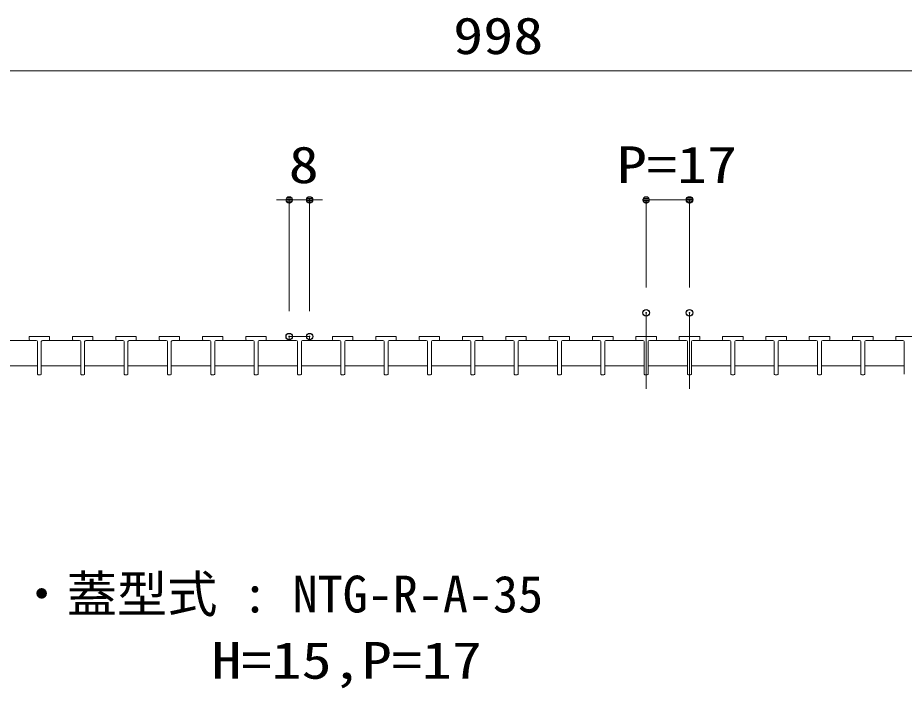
# Model space of a CAD drawing. Units: millimetres on the paper. Extents: x -216 to 216, y -153 to 153.
# Drawn here: x -74 to -4.5, y -80.8 to -28.2 of the extents above; entities that cross this region are included whole.
import ezdxf
from ezdxf.enums import TextEntityAlignment as Align

# ---------------------------------------------------------------- set-up
doc = ezdxf.new("R2010")
doc.units = ezdxf.units.MM
doc.header["$PDMODE"] = 32
doc.header["$PDSIZE"] = 0.5
doc.linetypes.add('CHAIN2', pattern=[12, 9, -1, 1, -1])
doc.layers.add('0-1_文字', color=7, linetype='Continuous')
doc.layers.add('0-4_Defpoints', color=7, linetype='Continuous')
for name, color, linetype, lineweight in [('0-2_寸法', 4, 'Continuous', 9), ('0-3_0', 7, 'Continuous', 9), ('0-5_蓋', 3, 'Continuous', 9), ('0-6_中心線', 4, 'CHAIN2', 9)]:
    doc.layers.add(name, color=color, linetype=linetype, lineweight=lineweight)
doc.styles.add('ＭＳ ゴシック', font='')
doc.styles.get('ＭＳ ゴシック').set_extended_font_data('MS Gothic')

# ---------------------------------------------------------------- blocks, each defined once
blk = doc.blocks.new('_Dot')
at = {"layer": '0-3_0'}
for p, q in [((-0.5, 0), (-1, 0)), ((0.489, 0.1), (-0.489, 0.1)), ((0.399, 0.3), (-0.399, 0.3)), ((0.458, -0.199), (-0.458, -0.199)), ((0.3, -0.399), (-0.3, -0.399))]:
    blk.add_line(p, q, dxfattribs=at)
for points in [[(0.5, 0), (0.496, 0.063), (0.484, 0.124), (0.465, 0.184), (0.438, 0.241), (0.405, 0.294), (0.364, 0.342), (0.319, 0.385), (0.268, 0.422), (0.213, 0.452), (0.155, 0.476), (0.094, 0.491), (0.031, 0.499), (-0.031, 0.499), (-0.094, 0.491), (-0.155, 0.476), (-0.213, 0.452), (-0.268, 0.422), (-0.319, 0.385), (-0.364, 0.342), (-0.405, 0.294), (-0.438, 0.241), (-0.465, 0.184), (-0.484, 0.124), (-0.496, 0.063), (-0.5, 0), (0, 0)], [(-0.5, 0), (-0.496, -0.063), (-0.484, -0.124), (-0.465, -0.184), (-0.438, -0.241), (-0.405, -0.294), (-0.364, -0.342), (-0.319, -0.385), (-0.268, -0.422), (-0.213, -0.452), (-0.155, -0.476), (-0.094, -0.491), (-0.031, -0.499), (0.031, -0.499), (0.094, -0.491), (0.155, -0.476), (0.213, -0.452), (0.268, -0.422), (0.319, -0.385), (0.364, -0.342), (0.405, -0.294), (0.438, -0.241), (0.465, -0.184), (0.484, -0.124), (0.496, -0.063), (0.5, 0), (0, 0)]]:
    blk.add_lwpolyline(points, close=True, dxfattribs=at)

msp = doc.modelspace()

# ---------------------------------------------------------------- linework, layer by layer
at = {"layer": '0-2_寸法'}
for p, q in [((-135.946, -32.373), (62.654, -32.373)), ((-53.246, -42.494), (-53.746, -42.494)), ((-52.746, -51.215), (-52.746, -42.494)), ((-52.746, -42.494), (-51.146, -42.494)), ((-51.146, -51.215), (-51.146, -42.494)), ((-50.646, -42.494), (-50.146, -42.494)), ((-24.746, -49.355), (-24.746, -42.494)), ((-24.246, -42.494), (-21.846, -42.494)), ((-21.346, -49.355), (-21.346, -42.494))]:
    msp.add_line(p, q, dxfattribs=at)
at = {"layer": '0-4_Defpoints'}
for p in [(-51.146, -42.494), (-21.346, -42.494), (-24.746, -51.355), (-21.346, -51.355), (-52.746, -53.215), (-51.146, -53.215)]:
    msp.add_point(p, dxfattribs=at)
at = {"layer": '0-5_蓋'}
for p, q in [((-75.496, -53.515), (-72.596, -53.515)), ((-73.146, -53.215), (-71.546, -53.215)), ((-73.146, -53.455), (-73.146, -53.215)), ((-72.596, -53.515), (-73.086, -53.515)), ((-72.096, -53.515), (-71.606, -53.515)), ((-72.096, -53.515), (-69.196, -53.515)), ((-71.546, -53.455), (-71.546, -53.215)), ((-69.746, -53.215), (-68.146, -53.215)), ((-69.746, -53.455), (-69.746, -53.215)), ((-69.196, -53.515), (-69.686, -53.515)), ((-68.696, -53.515), (-68.206, -53.515)), ((-68.696, -53.515), (-65.796, -53.515)), ((-68.146, -53.455), (-68.146, -53.215)), ((-66.346, -53.215), (-64.746, -53.215)), ((-66.346, -53.455), (-66.346, -53.215)), ((-65.796, -53.515), (-66.286, -53.515)), ((-65.296, -53.515), (-64.806, -53.515)), ((-65.296, -53.515), (-62.396, -53.515)), ((-64.746, -53.455), (-64.746, -53.215)), ((-62.946, -53.215), (-61.346, -53.215)), ((-62.946, -53.455), (-62.946, -53.215)), ((-62.396, -53.515), (-62.886, -53.515)), ((-61.896, -53.515), (-61.406, -53.515)), ((-61.896, -53.515), (-58.996, -53.515)), ((-61.346, -53.455), (-61.346, -53.215)), ((-59.546, -53.215), (-57.946, -53.215)), ((-59.546, -53.455), (-59.546, -53.215)), ((-58.996, -53.515), (-59.486, -53.515)), ((-58.496, -53.515), (-58.006, -53.515)), ((-58.496, -53.515), (-55.596, -53.515)), ((-57.946, -53.455), (-57.946, -53.215)), ((-56.146, -53.215), (-54.546, -53.215)), ((-56.146, -53.455), (-56.146, -53.215)), ((-55.596, -53.515), (-56.086, -53.515)), ((-55.096, -53.515), (-54.606, -53.515)), ((-55.096, -53.515), (-52.196, -53.515)), ((-54.546, -53.455), (-54.546, -53.215)), ((-52.746, -53.215), (-51.146, -53.215)), ((-52.746, -53.455), (-52.746, -53.215)), ((-52.196, -53.515), (-52.686, -53.515)), ((-51.696, -53.515), (-51.206, -53.515)), ((-51.696, -53.515), (-48.796, -53.515)), ((-51.146, -53.455), (-51.146, -53.215)), ((-49.346, -53.215), (-47.746, -53.215)), ((-49.346, -53.455), (-49.346, -53.215)), ((-48.796, -53.515), (-49.286, -53.515)), ((-48.296, -53.515), (-47.806, -53.515)), ((-48.296, -53.515), (-45.396, -53.515)), ((-47.746, -53.455), (-47.746, -53.215)), ((-45.946, -53.215), (-44.346, -53.215)), ((-45.946, -53.455), (-45.946, -53.215)), ((-45.396, -53.515), (-45.886, -53.515)), ((-44.896, -53.515), (-44.406, -53.515)), ((-44.896, -53.515), (-41.996, -53.515)), ((-44.346, -53.455), (-44.346, -53.215)), ((-42.546, -53.215), (-40.946, -53.215)), ((-42.546, -53.455), (-42.546, -53.215)), ((-41.996, -53.515), (-42.486, -53.515)), ((-41.496, -53.515), (-41.006, -53.515)), ((-41.496, -53.515), (-38.596, -53.515)), ((-40.946, -53.455), (-40.946, -53.215)), ((-39.146, -53.215), (-37.546, -53.215)), ((-39.146, -53.455), (-39.146, -53.215)), ((-38.596, -53.515), (-39.086, -53.515)), ((-38.096, -53.515), (-37.606, -53.515)), ((-38.096, -53.515), (-35.196, -53.515)), ((-37.546, -53.455), (-37.546, -53.215)), ((-35.746, -53.215), (-34.146, -53.215)), ((-35.746, -53.455), (-35.746, -53.215)), ((-35.196, -53.515), (-35.686, -53.515)), ((-34.696, -53.515), (-34.206, -53.515)), ((-34.696, -53.515), (-31.796, -53.515)), ((-34.146, -53.455), (-34.146, -53.215)), ((-32.346, -53.215), (-30.746, -53.215)), ((-32.346, -53.455), (-32.346, -53.215)), ((-31.796, -53.515), (-32.286, -53.515)), ((-31.296, -53.515), (-30.806, -53.515)), ((-31.296, -53.515), (-28.396, -53.515)), ((-30.746, -53.455), (-30.746, -53.215)), ((-28.946, -53.215), (-27.346, -53.215)), ((-28.946, -53.455), (-28.946, -53.215)), ((-28.396, -53.515), (-28.886, -53.515)), ((-27.896, -53.515), (-27.406, -53.515)), ((-27.896, -53.515), (-24.996, -53.515)), ((-27.346, -53.455), (-27.346, -53.215)), ((-25.546, -53.215), (-23.946, -53.215)), ((-25.546, -53.455), (-25.546, -53.215)), ((-24.996, -53.515), (-25.486, -53.515)), ((-24.496, -53.515), (-24.006, -53.515)), ((-24.496, -53.515), (-21.596, -53.515)), ((-23.946, -53.455), (-23.946, -53.215)), ((-22.146, -53.215), (-20.546, -53.215)), ((-22.146, -53.455), (-22.146, -53.215)), ((-21.596, -53.515), (-22.086, -53.515)), ((-21.096, -53.515), (-20.606, -53.515)), ((-21.096, -53.515), (-18.196, -53.515)), ((-20.546, -53.455), (-20.546, -53.215)), ((-18.746, -53.215), (-17.146, -53.215)), ((-18.746, -53.455), (-18.746, -53.215)), ((-18.196, -53.515), (-18.686, -53.515)), ((-17.696, -53.515), (-17.206, -53.515)), ((-17.696, -53.515), (-14.796, -53.515)), ((-17.146, -53.455), (-17.146, -53.215)), ((-15.346, -53.215), (-13.746, -53.215)), ((-15.346, -53.455), (-15.346, -53.215)), ((-14.796, -53.515), (-15.286, -53.515)), ((-14.296, -53.515), (-13.806, -53.515)), ((-14.296, -53.515), (-11.396, -53.515)), ((-13.746, -53.455), (-13.746, -53.215)), ((-11.946, -53.215), (-10.346, -53.215)), ((-11.946, -53.455), (-11.946, -53.215)), ((-11.396, -53.515), (-11.886, -53.515)), ((-10.896, -53.515), (-10.406, -53.515)), ((-10.896, -53.515), (-7.996, -53.515)), ((-10.346, -53.455), (-10.346, -53.215)), ((-8.546, -53.215), (-6.946, -53.215)), ((-8.546, -53.455), (-8.546, -53.215)), ((-7.996, -53.515), (-8.486, -53.515)), ((-7.496, -53.515), (-7.006, -53.515)), ((-7.496, -53.515), (-4.596, -53.515)), ((-6.946, -53.455), (-6.946, -53.215)), ((-5.146, -53.215), (-3.546, -53.215)), ((-5.146, -53.455), (-5.146, -53.215)), ((-4.596, -53.515), (-5.086, -53.515)), ((-72.496, -56.155), (-72.496, -53.615)), ((-72.196, -56.155), (-72.196, -53.615)), ((-69.096, -56.155), (-69.096, -53.615)), ((-68.796, -56.155), (-68.796, -53.615)), ((-65.696, -56.155), (-65.696, -53.615)), ((-65.396, -56.155), (-65.396, -53.615)), ((-62.296, -56.155), (-62.296, -53.615)), ((-61.996, -56.155), (-61.996, -53.615)), ((-58.896, -56.155), (-58.896, -53.615)), ((-58.596, -56.155), (-58.596, -53.615)), ((-55.496, -56.155), (-55.496, -53.615)), ((-55.196, -56.155), (-55.196, -53.615)), ((-52.096, -56.155), (-52.096, -53.615)), ((-51.796, -56.155), (-51.796, -53.615)), ((-48.696, -56.155), (-48.696, -53.615)), ((-48.396, -56.155), (-48.396, -53.615)), ((-45.296, -56.155), (-45.296, -53.615)), ((-44.996, -56.155), (-44.996, -53.615)), ((-41.896, -56.155), (-41.896, -53.615)), ((-41.596, -56.155), (-41.596, -53.615)), ((-38.496, -56.155), (-38.496, -53.615)), ((-38.196, -56.155), (-38.196, -53.615)), ((-35.096, -56.155), (-35.096, -53.615)), ((-34.796, -56.155), (-34.796, -53.615)), ((-31.696, -56.155), (-31.696, -53.615)), ((-31.396, -56.155), (-31.396, -53.615)), ((-28.296, -56.155), (-28.296, -53.615)), ((-27.996, -56.155), (-27.996, -53.615)), ((-24.896, -56.155), (-24.896, -53.615)), ((-24.596, -56.155), (-24.596, -53.615)), ((-21.496, -56.155), (-21.496, -53.615)), ((-21.196, -56.155), (-21.196, -53.615)), ((-18.096, -56.155), (-18.096, -53.615)), ((-17.796, -56.155), (-17.796, -53.615)), ((-14.696, -56.155), (-14.696, -53.615)), ((-14.396, -56.155), (-14.396, -53.615)), ((-11.296, -56.155), (-11.296, -53.615)), ((-10.996, -56.155), (-10.996, -53.615)), ((-7.896, -56.155), (-7.896, -53.615)), ((-7.596, -56.155), (-7.596, -53.615)), ((-4.496, -56.155), (-4.496, -53.615)), ((-75.596, -55.515), (-72.496, -55.515)), ((-72.196, -55.515), (-69.096, -55.515)), ((-68.796, -55.515), (-65.696, -55.515)), ((-65.396, -55.515), (-62.296, -55.515)), ((-61.996, -55.515), (-58.896, -55.515)), ((-58.596, -55.515), (-55.496, -55.515)), ((-55.196, -55.515), (-52.096, -55.515)), ((-51.796, -55.515), (-48.696, -55.515)), ((-48.396, -55.515), (-45.296, -55.515)), ((-44.996, -55.515), (-41.896, -55.515)), ((-41.596, -55.515), (-38.496, -55.515)), ((-38.196, -55.515), (-35.096, -55.515)), ((-34.796, -55.515), (-31.696, -55.515)), ((-31.396, -55.515), (-28.296, -55.515)), ((-27.996, -55.515), (-24.896, -55.515)), ((-24.596, -55.515), (-21.496, -55.515)), ((-21.196, -55.515), (-18.096, -55.515)), ((-17.796, -55.515), (-14.696, -55.515)), ((-14.396, -55.515), (-11.296, -55.515)), ((-10.996, -55.515), (-7.896, -55.515)), ((-7.596, -55.515), (-4.496, -55.515)), ((-72.256, -56.215), (-72.436, -56.215)), ((-68.856, -56.215), (-69.036, -56.215)), ((-65.456, -56.215), (-65.636, -56.215)), ((-62.056, -56.215), (-62.236, -56.215)), ((-58.656, -56.215), (-58.836, -56.215)), ((-55.256, -56.215), (-55.436, -56.215)), ((-51.856, -56.215), (-52.036, -56.215)), ((-48.456, -56.215), (-48.636, -56.215)), ((-45.056, -56.215), (-45.236, -56.215)), ((-41.656, -56.215), (-41.836, -56.215)), ((-38.256, -56.215), (-38.436, -56.215)), ((-34.856, -56.215), (-35.036, -56.215)), ((-31.456, -56.215), (-31.636, -56.215)), ((-28.056, -56.215), (-28.236, -56.215)), ((-24.656, -56.215), (-24.836, -56.215)), ((-21.256, -56.215), (-21.436, -56.215)), ((-17.856, -56.215), (-18.036, -56.215)), ((-14.456, -56.215), (-14.636, -56.215)), ((-11.056, -56.215), (-11.236, -56.215)), ((-7.656, -56.215), (-7.836, -56.215))]:
    msp.add_line(p, q, dxfattribs=at)
for centre, radius, start, end in [((-73.086, -53.455), 0.06, 180, 270), ((-72.596, -53.615), 0.1, 0, 90), ((-72.096, -53.615), 0.1, 90, 180), ((-71.606, -53.455), 0.06, 270, 0), ((-69.686, -53.455), 0.06, 180, 270), ((-69.196, -53.615), 0.1, 0, 90), ((-68.696, -53.615), 0.1, 90, 180), ((-68.206, -53.455), 0.06, 270, 0), ((-66.286, -53.455), 0.06, 180, 270), ((-65.796, -53.615), 0.1, 0, 90), ((-65.296, -53.615), 0.1, 90, 180), ((-64.806, -53.455), 0.06, 270, 0), ((-62.886, -53.455), 0.06, 180, 270), ((-62.396, -53.615), 0.1, 0, 90), ((-61.896, -53.615), 0.1, 90, 180), ((-61.406, -53.455), 0.06, 270, 0), ((-59.486, -53.455), 0.06, 180, 270), ((-58.996, -53.615), 0.1, 0, 90), ((-58.496, -53.615), 0.1, 90, 180), ((-58.006, -53.455), 0.06, 270, 0), ((-56.086, -53.455), 0.06, 180, 270), ((-55.596, -53.615), 0.1, 0, 90), ((-55.096, -53.615), 0.1, 90, 180), ((-54.606, -53.455), 0.06, 270, 0), ((-52.686, -53.455), 0.06, 180, 270), ((-52.196, -53.615), 0.1, 0, 90), ((-51.696, -53.615), 0.1, 90, 180), ((-51.206, -53.455), 0.06, 270, 0), ((-49.286, -53.455), 0.06, 180, 270), ((-48.796, -53.615), 0.1, 0, 90), ((-48.296, -53.615), 0.1, 90, 180), ((-47.806, -53.455), 0.06, 270, 0), ((-45.886, -53.455), 0.06, 180, 270), ((-45.396, -53.615), 0.1, 0, 90), ((-44.896, -53.615), 0.1, 90, 180), ((-44.406, -53.455), 0.06, 270, 0), ((-42.486, -53.455), 0.06, 180, 270), ((-41.996, -53.615), 0.1, 0, 90), ((-41.496, -53.615), 0.1, 90, 180), ((-41.006, -53.455), 0.06, 270, 0), ((-39.086, -53.455), 0.06, 180, 270), ((-38.596, -53.615), 0.1, 0, 90), ((-38.096, -53.615), 0.1, 90, 180), ((-37.606, -53.455), 0.06, 270, 0), ((-35.686, -53.455), 0.06, 180, 270), ((-35.196, -53.615), 0.1, 0, 90), ((-34.696, -53.615), 0.1, 90, 180), ((-34.206, -53.455), 0.06, 270, 0), ((-32.286, -53.455), 0.06, 180, 270), ((-31.796, -53.615), 0.1, 0, 90), ((-31.296, -53.615), 0.1, 90, 180), ((-30.806, -53.455), 0.06, 270, 0), ((-28.886, -53.455), 0.06, 180, 270), ((-28.396, -53.615), 0.1, 0, 90), ((-27.896, -53.615), 0.1, 90, 180), ((-27.406, -53.455), 0.06, 270, 0), ((-25.486, -53.455), 0.06, 180, 270), ((-24.996, -53.615), 0.1, 0, 90), ((-24.496, -53.615), 0.1, 90, 180), ((-24.006, -53.455), 0.06, 270, 0), ((-22.086, -53.455), 0.06, 180, 270), ((-21.596, -53.615), 0.1, 0, 90), ((-21.096, -53.615), 0.1, 90, 180), ((-20.606, -53.455), 0.06, 270, 0), ((-18.686, -53.455), 0.06, 180, 270), ((-18.196, -53.615), 0.1, 0, 90), ((-17.696, -53.615), 0.1, 90, 180), ((-17.206, -53.455), 0.06, 270, 0), ((-15.286, -53.455), 0.06, 180, 270), ((-14.796, -53.615), 0.1, 0, 90), ((-14.296, -53.615), 0.1, 90, 180), ((-13.806, -53.455), 0.06, 270, 0), ((-11.886, -53.455), 0.06, 180, 270), ((-11.396, -53.615), 0.1, 0, 90), ((-10.896, -53.615), 0.1, 90, 180), ((-10.406, -53.455), 0.06, 270, 0), ((-8.486, -53.455), 0.06, 180, 270), ((-7.996, -53.615), 0.1, 0, 90), ((-7.496, -53.615), 0.1, 90, 180), ((-7.006, -53.455), 0.06, 270, 0), ((-5.086, -53.455), 0.06, 180, 270), ((-4.596, -53.615), 0.1, 0, 90), ((-72.436, -56.155), 0.06, 180, 270), ((-72.256, -56.155), 0.06, 270, 0), ((-69.036, -56.155), 0.06, 180, 270), ((-68.856, -56.155), 0.06, 270, 0), ((-65.636, -56.155), 0.06, 180, 270), ((-65.456, -56.155), 0.06, 270, 0), ((-62.236, -56.155), 0.06, 180, 270), ((-62.056, -56.155), 0.06, 270, 0), ((-58.836, -56.155), 0.06, 180, 270), ((-58.656, -56.155), 0.06, 270, 0), ((-55.436, -56.155), 0.06, 180, 270), ((-55.256, -56.155), 0.06, 270, 0), ((-52.036, -56.155), 0.06, 180, 270), ((-51.856, -56.155), 0.06, 270, 0), ((-48.636, -56.155), 0.06, 180, 270), ((-48.456, -56.155), 0.06, 270, 0), ((-45.236, -56.155), 0.06, 180, 270), ((-45.056, -56.155), 0.06, 270, 0), ((-41.836, -56.155), 0.06, 180, 270), ((-41.656, -56.155), 0.06, 270, 0), ((-38.436, -56.155), 0.06, 180, 270), ((-38.256, -56.155), 0.06, 270, 0), ((-35.036, -56.155), 0.06, 180, 270), ((-34.856, -56.155), 0.06, 270, 0), ((-31.636, -56.155), 0.06, 180, 270), ((-31.456, -56.155), 0.06, 270, 0), ((-28.236, -56.155), 0.06, 180, 270), ((-28.056, -56.155), 0.06, 270, 0), ((-24.836, -56.155), 0.06, 180, 270), ((-24.656, -56.155), 0.06, 270, 0), ((-21.436, -56.155), 0.06, 180, 270), ((-21.256, -56.155), 0.06, 270, 0), ((-18.036, -56.155), 0.06, 180, 270), ((-17.856, -56.155), 0.06, 270, 0), ((-14.636, -56.155), 0.06, 180, 270), ((-14.456, -56.155), 0.06, 270, 0), ((-11.236, -56.155), 0.06, 180, 270), ((-11.056, -56.155), 0.06, 270, 0), ((-7.836, -56.155), 0.06, 180, 270), ((-7.656, -56.155), 0.06, 270, 0)]:
    msp.add_arc(centre, radius, start, end, dxfattribs=at)
at = {"layer": '0-6_中心線'}
for p, q in [((-24.746, -51.355), (-24.746, -57.309)), ((-21.346, -51.355), (-21.346, -57.309))]:
    msp.add_line(p, q, dxfattribs=at)

# ---------------------------------------------------------------- block references
at = {"layer": '0-2_寸法', "xscale": 0.5, "yscale": 0.5}
for p in [(-52.746, -42.494), (-21.346, -42.494)]:
    msp.add_blockref('_Dot', p, dxfattribs=at)
at = {"layer": '0-2_寸法', "xscale": 0.5, "yscale": 0.5, "rotation": 180}
for p in [(-51.146, -42.494), (-24.746, -42.494)]:
    msp.add_blockref('_Dot', p, dxfattribs=at)

# ---------------------------------------------------------------- texts
at = {"layer": '0-1_文字', "style": 'ＭＳ ゴシック'}
msp.add_text('・蓋型式 : NTG-R-A-35', height=2.889, dxfattribs=at).set_placement((-74.141, -75.724), align=Align.BOTTOM_LEFT)
at = {"layer": '0-1_文字', "style": 'ＭＳ ゴシック', "width": 1.2}
msp.add_text('H=15,P=17', height=2.889, dxfattribs=at).set_placement((-58.852, -80.923), align=Align.BOTTOM_LEFT)
at = {"layer": '0-2_寸法', "style": 'ＭＳ ゴシック', "width": 1.2}
for s, p in [('998', (-39.886, -31.928)), ('8', (-52.786, -42.049)), ('P=17', (-27.046, -42.049))]:
    msp.add_text(s, height=2.889, dxfattribs=at).set_placement(p, align=Align.BOTTOM_LEFT)

doc.saveas('drawing.dxf')
